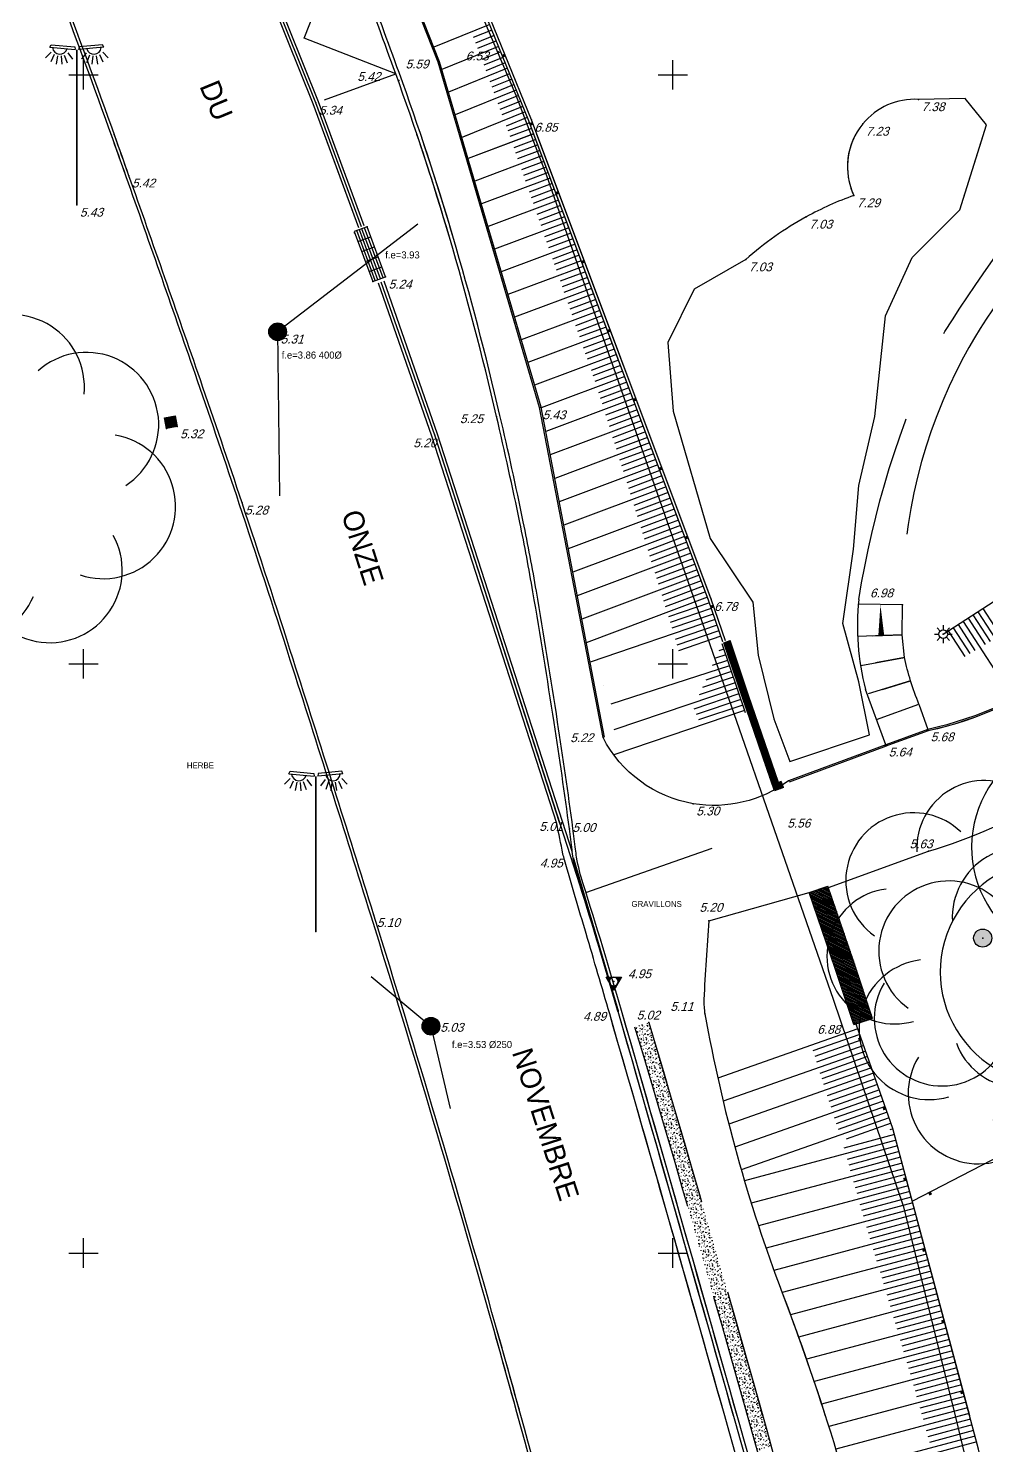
# Model space of a CAD drawing. Header units: metres. Extents: x 330671 to 330906, y 136216 to 136806.
# Drawn here: x 330798.13 to 330830.65, y 136653.46 to 136701.58 of the extents above; entities that cross this region are included whole.
import ezdxf
from ezdxf.enums import TextEntityAlignment as Align

# ---------------------------------------------------------------- set-up
doc = ezdxf.new("R2010")
doc.units = ezdxf.units.M
doc.header["$LTSCALE"] = 2
doc.header["$PDSIZE"] = 5
doc.linetypes.add('CACHE2', pattern=[4.7625, 3.175, -1.5875])
doc.linetypes.add('L211', pattern=[0])
for name, color, linetype in [('C_APP_CADA', 7, 'Continuous'), ('C_ARRET_BU', 253, 'Continuous'), ('C_BATEAU', 7, 'Continuous'), ('C_BOIT1_EU', 3, 'Continuous'), ('C_BORDURE', 7, 'Continuous'), ('C_BORNELUM', 6, 'Continuous'), ('C_CAND_2', 6, 'Continuous'), ('C_CANIVEAU', 7, 'Continuous'), ('C_CLOTURE', 7, 'Continuous'), ('C_CONT_OUV', 7, 'CACHE2'), ('C_COTEZ_EP', 5, 'Continuous'), ('C_COTEZ_EU', 3, 'Continuous'), ('C_DESCENTE', 5, 'CACHE2'), ('C_DIVERS', 7, 'Continuous'), ('C_EG_EU_NV', 3, 'Continuous'), ('C_EP-610', 5, 'Continuous'), ('C_ESCALIER', 7, 'Continuous'), ('C_FEUIL', 3, 'Continuous'), ('C_FILD_EAU', 7, 'Continuous'), ('C_GRIL2_EP', 5, 'Continuous'), ('C_GRILLAGE', 7, 'Continuous'), ('C_HAIE', 3, 'CACHE2'), ('C_LIM_LAND', 3, 'Continuous'), ('C_LIMREVET', 7, 'Continuous'), ('C_MUR_PROP', 7, 'Continuous'), ('C_NOM_RUE', 7, 'Continuous'), ('C_PELOUSE', 3, 'CACHE2'), ('C_PT_ALTIM', 7, 'Continuous'), ('C_REG1_EP', 5, 'Continuous'), ('C_REG1_EU', 3, 'Continuous'), ('C_SEMI', 7, 'Continuous'), ('C_STATION', 7, 'Continuous'), ('C_TALUS', 7, 'Continuous'), ('C_TEXT_G', 7, 'Continuous'), ('C_Z_CHEVAU', 251, 'Continuous'), ('CARROYAGE', 253, 'Continuous')]:
    doc.layers.add(name, color=color, linetype=linetype)

# ---------------------------------------------------------------- blocks, each defined once
blk = doc.blocks.new('U014')
h = blk.add_hatch(color=256)
edge = h.paths.add_edge_path()
edge.add_arc((0, 0), 0.3, 0, 360)
at = {"color": 0}
blk.add_line((0, 0), (0, 0), dxfattribs=at)
blk.add_circle((0, 0), 0.3, dxfattribs=at)
blk = doc.blocks.new('L005ter')
for p, q in [((-0.918, 5.35), (-0.059, 5.275)), ((0.918, 5.35), (0.059, 5.275))]:
    blk.add_line(p, q)
at = {"flags": 128}
for points in [[(-0.918, 5.35), (-0.874, 5.437), (-0.075, 5.364), (-0.059, 5.275)], [(0.918, 5.35), (0.874, 5.437), (0.075, 5.364), (0.059, 5.275)]]:
    blk.add_lwpolyline(points, dxfattribs=at)
at = {"color": 0}
for points in [[(-0.878, 5.191), (-1.064, 4.997)], [(-0.77, 5.105), (-0.884, 4.854)], [(-0.654, 5.064), (-0.701, 4.782)], [(-0.536, 5.06), (-0.51, 4.773)], [(-0.43, 5.087), (-0.331, 4.821)], [(-0.312, 5.16), (-0.152, 4.945)], [(0, 0), (0, 5.266)], [(0.312, 5.16), (0.152, 4.945)], [(0.43, 5.087), (0.331, 4.821)], [(0.536, 5.06), (0.51, 4.773)], [(0.654, 5.064), (0.701, 4.782)], [(0.77, 5.105), (0.884, 4.854)], [(0.878, 5.191), (1.064, 4.997)]]:
    blk.add_lwpolyline(points, dxfattribs=at)
at = {"color": 0, "const_width": 0.05}
blk.add_lwpolyline([(0, 0), (0, 5.266)], dxfattribs=at)
at = {"color": 0}
for centre, start, end in [((-0.577, 5.37), 186.322, 344.8871), ((0.577, 5.37), 195.1129, 353.678)]:
    blk.add_arc(centre, 0.252, start, end, dxfattribs=at)
blk = doc.blocks.new('t004')
h = blk.add_hatch(color=256)
h.paths.add_polyline_path([(0, 0.3), (-0.13, 0.075, -0.576824), (0.13, 0.075)])
h.paths.add_polyline_path([(-0.15, 0, -0.131353), (-0.13, 0.075), (-0.26, -0.15), (0, -0.15, -0.414265)])
h.paths.add_polyline_path([(0.13, 0.075, -0.131551), (0.15, 0, -0.414162), (0, -0.15), (0.26, -0.15)])
at = {"color": 0}
blk.add_line((0, 0), (0, 0), dxfattribs=at)
blk.add_lwpolyline([(0.26, -0.15), (0, 0.3), (-0.26, -0.15)], close=True, dxfattribs=at)
blk.add_circle((0, 0), 0.15, dxfattribs=at)
blk = doc.blocks.new('v007')
h = blk.add_hatch(color=256)
edge = h.paths.add_edge_path()
edge.add_arc((0, 0), 0.0288, 0, 360)
at = {"color": 0}
blk.add_circle((0, 0), 0.0288, dxfattribs=at)
for centre, start, end in [((0.006, 0.2862), 354.4104, 183.203), ((-0.22, 0.1831), 45.8389, 234.6315), ((0.2275, 0.1738), 302.9818, 131.7744), ((-0.2803, -0.0579), 97.2675, 286.0601), ((0.2777, -0.0695), 251.5532, 80.3458), ((-0.1295, -0.2553), 148.6961, 337.4887), ((0.1188, -0.2604), 200.1246, 28.9173)]:
    blk.add_arc(centre, 0.2157, start, end, dxfattribs=at)
blk = doc.blocks.new('D005')
blk.add_hatch(color=256).paths.add_polyline_path([(0, 0), (0, 1), (1, 1), (1, 0)])
at = {"color": 0}
blk.add_lwpolyline([(0, 0), (0, 1), (1, 1), (1, 0)], close=True, dxfattribs=at)
blk = doc.blocks.new('GW01')
for p, q in [((1, 1), (0, 1)), ((0, 1), (0, 0)), ((0, 0.8), (1, 0.8)), ((0.4, 1), (0.4, 0)), ((0.6, 1), (0.6, 0)), ((1, 0), (1, 1)), ((0, 0.6), (1, 0.6)), ((0, 0.4), (1, 0.4)), ((0, 0.2), (1, 0.2)), ((0, 0), (1, 0)), ((0.6, 0), (0.6, 0))]:
    blk.add_line(p, q)
for points in [[(0.2, 1), (0.2, 0)], [(0.8, 1), (0.8, 0)]]:
    blk.add_lwpolyline(points)
blk = doc.blocks.new('GeoCarr1')
at = {"const_width": 1}
blk.add_lwpolyline([(0, 0), (0, 1)], dxfattribs=at)
blk = doc.blocks.new('L001')
at = {"color": 0}
for points in [[(-0.3, 0), (-0.15, 0)], [(-0.212132, 0.212132), (-0.106066, 0.106066)], [(0, 0.3), (0, 0.15)], [(0.106066, 0.106066), (0.212132, 0.212132)], [(0.15, 0), (0.3, 0)], [(-0.212132, -0.212132), (-0.106066, -0.106066)], [(0, -0.15), (0, -0.3)], [(0.106066, -0.106066), (0.212132, -0.212132)]]:
    blk.add_lwpolyline(points, dxfattribs=at)
blk.add_circle((0, 0), 0.15, dxfattribs=at)
blk = doc.blocks.new('GeoTraiV')
blk.add_line((0, -1), (0, 0))
blk = doc.blocks.new('point')
blk.add_point((0, 0))
blk = doc.blocks.new('GeoHaie1')
for p, q in [((-0.147, 0.998), (-0.127, 0.932)), ((0.021, 1.001), (0.05, 0.964)), ((0.335, 0.955), (0.378, 0.978)), ((-0.503, 0.46), (-0.446, 0.499)), ((-0.5, 0.14), (-0.449, 0.106)), ((-0.494, 0.713), (-0.446, 0.668)), ((-0.446, 0.499), (-0.389, 0.457)), ((-0.406, 0.898), (-0.323, 0.938)), ((-0.366, 0.206), (-0.329, 0.158)), ((-0.329, 0.158), (-0.252, 0.14)), ((-0.321, 0.009), (-0.301, 0.029)), ((-0.309, 0.403), (-0.286, 0.391)), ((-0.3, 0.65), (-0.25, 0.7)), ((-0.206, 0.505), (-0.198, 0.582)), ((-0.198, 0.582), (-0.13, 0.619)), ((-0.15, 0.75), (-0.1, 0.75)), ((-0.127, 0.932), (-0.067, 0.913)), ((-0.127, 0.383), (-0.095, 0.394)), ((-0.095, 0.081), (-0.064, -0.002)), ((-0.053, 0.223), (-0.013, 0.177)), ((-0.004, 0.591), (0.004, 0.574)), ((-0.001, 0.297), (0.044, 0.28)), ((0.138, 0.676), (0.121, 0.659)), ((0.124, 0.856), (0.144, 0.833)), ((0.15, 0.536), (0.175, 0.482)), ((0.175, 0.482), (0.153, 0.411)), ((0.201, 0.004), (0.181, 0.061)), ((0.252, 0.596), (0.241, 0.579)), ((0.244, 0.14), (0.252, 0.158)), ((0.304, 0.266), (0.267, 0.346)), ((0.281, 0.246), (0.304, 0.266)), ((0.361, 0.14), (0.392, 0.092)), ((0.395, 0.092), (0.378, 0.046)), ((0.383, 0.79), (0.423, 0.83)), ((0.392, 0.648), (0.415, 0.673)), ((0.398, 0.471), (0.435, 0.497)), ((0.415, 0.206), (0.44, 0.18)), ((0.423, 0.83), (0.495, 0.799))]:
    blk.add_line(p, q)

msp = doc.modelspace()

# ---------------------------------------------------------------- hatches: boundary and pattern name
at = {"layer": 'C_MUR_PROP'}
h = msp.add_hatch(dxfattribs=at)
h.set_pattern_fill('_U', color=256, scale=0.04, angle=-116.0564, style=0, pattern_type=0)
h.set_pattern_definition([(243.943637762, (0, 0), (0.035934495316, -0.017570203368), [])])
h.paths.add_polyline_path([(330823.755, 136675.798), (330823.452, 136675.694), (330822.366, 136678.857), (330821.738, 136680.72), (330821.946, 136680.79), (330822.575, 136678.928), (330823.589, 136675.974), (330823.683, 136676.006)])
h = msp.add_hatch(dxfattribs=at)
h.set_pattern_fill('_U', color=256, scale=0.04, angle=153.1724, style=0, pattern_type=0)
h.set_pattern_definition([(153.172446095, (0, 0), (-0.0180522695495, -0.0356947554147), [])])
h.paths.add_polyline_path([(330826.141, 136667.754), (330825.503, 136669.698), (330824.632, 136672.236), (330825.266, 136672.454), (330826.139, 136669.911), (330826.778, 136667.963)])

# ---------------------------------------------------------------- linework, layer by layer
at = {"layer": 'C_APP_CADA', "linetype": 'L211'}
msp.add_lwpolyline([(330840.366, 136805.248), (330827.61, 136799.312), (330812.061, 136791.982), (330795.847, 136784.49), (330793.83, 136783.608), (330789.401, 136781.489), (330787.107, 136779.257), (330784.71, 136776.29), (330782.728, 136772.401), (330782.144, 136769.112), (330782.428, 136766.677), (330787.975, 136755.739), (330802.569, 136727.389), (330803.885, 136724.693), (330814.677, 136699.307), (330815.72, 136696.581), (330820.073, 136684.078), (330825.446, 136668.617), (330827.835, 136661.57), (330829.596, 136654.423), (330833.497, 136638.239)], dxfattribs=at)
at = {"layer": 'C_ARRET_BU', "flags": 128}
msp.add_lwpolyline([(330808.179, 136699.151), (330810.598, 136700.033), (330807.488, 136701.239), (330808.87, 136704.755), (330805.783, 136705.889), (330807.149, 136709.379), (330803.955, 136710.464), (330805.239, 136714.026), (330802.082, 136715.159), (330803.321, 136718.633), (330800.081, 136719.819), (330801.302, 136723.214), (330798.113, 136724.358), (330799.307, 136727.806), (330796.083, 136728.931), (330797.338, 136732.403), (330793.955, 136733.389), (330795.382, 136736.99), (330795.333, 136736.95), (330791.797, 136737.979)], dxfattribs=at)
at = {"layer": 'C_BATEAU', "linetype": 'Continuous', "const_width": 0.07, "flags": 128}
msp.add_lwpolyline([(330818.147, 136668.199), (330816.62, 136673.409), (330816.62, 136673.409)], dxfattribs=at)
at = {"layer": 'C_BORDURE'}
msp.add_line((330825.283, 136672.404), (330828.68, 136673.639), dxfattribs=at)
at = {"layer": 'C_BORDURE', "flags": 128}
for points in [[(330817.634, 136677.499), (330815.48, 136688.704), (330812.042, 136700.422), (330802.981, 136723.379), (330797.427, 136736.056), (330800.177, 136737.254)], [(330817.634, 136677.499), (330815.48, 136688.704), (330812.761, 136697.973)]]:
    msp.add_lwpolyline(points, dxfattribs=at)
at = {"layer": 'C_BORDURE', "linetype": 'Continuous', "flags": 128}
for points in [[(330817.683, 136677.509), (330815.529, 136688.716), (330812.089, 136700.439), (330803.027, 136723.399), (330797.493, 136736.03), (330800.197, 136737.208)], [(330817.683, 136677.509), (330815.529, 136688.716), (330812.813, 136697.973)], [(330828.668, 136677.725), (330827.198, 136677.193), (330827.198, 136677.193)], [(330827.228, 136677.257), (330827.228, 136677.257), (330823.929, 136676.028)], [(330827.245, 136677.21), (330823.946, 136675.981)]]:
    msp.add_lwpolyline(points, dxfattribs=at)
for points in [[(330838.611, 136684.933), (330837.869, 136684.244), (330835.181, 136681.572, -0.047161), (330833.459, 136679.993, -0.107903), (330828.651, 136677.772), (330828.651, 136677.772)], [(330838.645, 136684.897), (330837.903, 136684.208), (330835.217, 136681.537, -0.047134), (330833.489, 136679.953, -0.108809), (330828.618, 136677.714), (330828.618, 136677.714)], [(330838.645, 136684.897), (330837.903, 136684.208), (330835.217, 136681.537, -0.047134), (330833.489, 136679.953, -0.107903), (330828.662, 136677.723, -0.107903)], [(330828.68, 136673.639, 0.059705), (330832.866, 136675.478, 0.080047), (330837.568, 136679.383), (330840.575, 136682.724)]]:
    msp.add_lwpolyline(points, format="xyb", dxfattribs=at)
at = {"layer": 'C_CANIVEAU'}
for points in [[(330848.533, 136378.835, 0), (330849.505, 136403.817, -0.000022)], [(330843.165, 136558.096, 0.002322), (330841.571, 136566.766, 0.003264), (330840.369, 136572.921, 0.001591), (330839.116, 136579.019, 0.001105), (330837.265, 136587.786, 0.001225), (330835.713, 136594.972, 0.00045), (330831.42, 136614.531, 0.002535), (330826.508, 136636.29, 0.00671), (330824.501, 136644.475, 0.004991), (330822.652, 136651.317, 0.002025), (330817.859, 136668.116, 0.001576), (330817.059, 136670.845, -0.001719), (330816.326, 136673.348, -0.018745), (330816.275, 136673.55, -0.003698), (330816.066, 136674.586), (330816.066, 136674.586)], [(330821.763, 136654.473, 0.001645), (330817.859, 136668.116, 0.001576), (330817.059, 136670.845, -0.001719), (330816.326, 136673.348, -0.018745), (330816.275, 136673.55, -0.003698), (330816.066, 136674.586), (330816.066, 136674.586)]]:
    msp.add_lwpolyline(points, format="xyb", dxfattribs=at)
at = {"layer": 'C_CANIVEAU', "flags": 128}
for points in [[(330809.342, 136694.804), (330807.796, 136699.008), (330798.835, 136721.319), (330789.147, 136742.102), (330784.1, 136752.325)], [(330809.436, 136694.839), (330807.889, 136699.044), (330798.927, 136721.359), (330789.237, 136742.145), (330784.19, 136752.37)], [(330809.436, 136694.839), (330807.889, 136699.044), (330798.927, 136721.359), (330789.237, 136742.145), (330784.19, 136752.37)], [(330809.529, 136694.873), (330807.982, 136699.08), (330799.019, 136721.399), (330789.327, 136742.188), (330784.418, 136752.133)], [(330809.342, 136694.804), (330808.176, 136697.973)], [(330809.436, 136694.839), (330808.283, 136697.973)], [(330809.436, 136694.839), (330808.283, 136697.973)], [(330809.529, 136694.873), (330808.389, 136697.973)], [(330816.066, 136674.586), (330811.827, 136687.73), (330810.014, 136692.922)], [(330816.162, 136674.617), (330811.922, 136687.762), (330810.108, 136692.955)], [(330817.307, 136671.066), (330811.922, 136687.762), (330810.108, 136692.955)], [(330816.597, 136673.593), (330812.016, 136687.794), (330810.202, 136692.988)]]:
    msp.add_lwpolyline(points, dxfattribs=at)
at = {"layer": 'C_CLOTURE', "linetype": 'Continuous', "flags": 128}
for points in [[(330852.007, 136674.16), (330844.49, 136670.203), (330832.137, 136663.827), (330828.131, 136661.76)], [(330846.849, 136671.444), (330844.49, 136670.203), (330832.137, 136663.827), (330828.131, 136661.76)], [(330855.569, 136529.204), (330851.071, 136560.894), (330848.136, 136574.673), (330834.978, 136633.958), (330834.421, 136636.403), (330833.345, 136641.162), (330831.56, 136648.477), (330830.378, 136653.345), (330827.472, 136664.227), (330826.238, 136667.737)], [(330830.077, 136654.473), (330827.472, 136664.227), (330826.238, 136667.737)]]:
    msp.add_lwpolyline(points, dxfattribs=at)
at = {"layer": 'C_CONT_OUV', "linetype": 'Continuous', "flags": 128}
for points in [[(330821.696, 136680.747), (330821.213, 136682.163), (330815.113, 136698.431), (330813.33, 136702.839), (330811.38, 136707.578), (330809.576, 136712.025), (330807.602, 136716.743), (330805.723, 136721.389), (330803.735, 136726.007), (330801.624, 136730.22), (330799.349, 136734.651), (330799.394, 136734.802), (330802.101, 136736.192)], [(330821.696, 136680.747), (330821.213, 136682.163), (330815.285, 136697.973)]]:
    msp.add_lwpolyline(points, dxfattribs=at)
at = {"layer": 'C_DESCENTE'}
msp.add_polyline3d([(330817.054, 136672.236, 4.999), (330821.334, 136673.746, 5.244)], dxfattribs=at)
at = {"layer": 'C_EG_EU_NV', "flags": 128}
msp.add_lwpolyline([(330809.761, 136669.388), (330811.793, 136667.699), (330812.441, 136664.903)], dxfattribs=at)
at = {"layer": 'C_EP-610', "flags": 128}
msp.add_lwpolyline([(330811.348, 136694.932), (330806.591, 136691.276), (330806.652, 136685.704)], dxfattribs=at)
at = {"layer": 'C_ESCALIER'}
msp.add_line((330828.356, 136678.631), (330828.651, 136677.772), dxfattribs=at)
at = {"layer": 'C_ESCALIER', "flags": 128}
msp.add_lwpolyline([(330827.939, 136677.514, 0, 0, -0.128749), (330827.076, 136680.962, 0.2, 0, 0), (330827.048, 136682.012, 0, 0, 0)], format="xyseb", dxfattribs=at)
at = {"layer": 'C_ESCALIER', "linetype": 'Continuous', "flags": 128}
for points in [[(330826.787, 136680.95), (330827.786, 136680.99), (330827.801, 136682.001), (330826.295, 136682.023)], [(330826.384, 136679.949), (330827.861, 136680.214), (330827.786, 136680.99), (330826.267, 136680.929)], [(330828.651, 136677.772), (330828.651, 136677.772), (330827.228, 136677.257), (330826.538, 136679.134)]]:
    msp.add_lwpolyline(points, dxfattribs=at)
for points in [[(330827.115, 136679.127), (330828.07, 136679.425, -0.021208), (330827.861, 136680.214), (330826.876, 136680.038)], [(330826.914, 136678.112), (330828.356, 136678.631, -0.021933), (330828.07, 136679.425), (330826.637, 136678.978)]]:
    msp.add_lwpolyline(points, format="xyb", dxfattribs=at)
at = {"layer": 'C_ESCALIER', "linetype": 'Continuous'}
msp.add_arc((330834.864, 136681.284), 8.599, 173.9932, 194.4777, dxfattribs=at)
at = {"layer": 'C_FILD_EAU', "linetype": 'Continuous', "flags": 128}
for points in [[(330848.833, 136378.823, 0), (330849.805, 136403.801, -0.000022)], [(330817.752, 136643.504, 0.006675), (330813.989, 136657.549, 0.006685), (330809.858, 136671.468, 0.001849), (330807.116, 136680.161, 0.003018), (330805.384, 136685.471, 0.002887), (330803.968, 136689.644, 0.001733), (330801.545, 136696.573, 0.008483), (330797.644, 136707.041, 0.007624), (330792.93, 136718.542, 0.006766), (330790.4, 136724.242, 0.002525), (330783.337, 136739.386, 0.006798), (330776.175, 136754.026, 0.017833), (330773.172, 136759.468, 0.021812), (330772.35, 136760.713, 0.01467), (330770.995, 136762.471, 0.055459), (330770.492, 136762.963, 0.026002), (330769.266, 136763.823)], [(330823.242, 136650.286, 0.001592), (330818.147, 136668.199, 0.006916), (330816.843, 136672.504, -0.033398), (330816.62, 136673.409, -0.016542), (330816.581, 136673.684, 0.006393), (330816.495, 136674.396, 0.004773), (330815.973, 136678.013, 0.00388), (330815.254, 136682.45, 0.009009), (330814.811, 136684.799, 0.005834), (330814.019, 136688.403, 0.014587), (330812.421, 136694.484, 0.015703), (330810.598, 136700.033, 0.000452), (330809.44, 136703.206, 0.000925), (330808.87, 136704.755, 0.000492), (330807.835, 136707.544, 0.000748), (330807.149, 136709.379, 0.008016), (330805.533, 136713.478, 0.00335), (330801.446, 136723.195, 0.001664), (330796.496, 136734.641, 0.002325), (330792.888, 136742.804, 0.000715), (330792.719, 136743.179, 0.000064), (330790.841, 136747.344, 0.006421), (330789.905, 136749.347, 0.003666), (330788.157, 136752.897)], [(330814.848, 136654.473, 0.001466), (330813.989, 136657.549, 0.006685), (330809.858, 136671.468, 0.001849), (330807.116, 136680.161, 0.003018), (330805.384, 136685.471, 0.002887), (330803.968, 136689.644, 0.001733), (330801.545, 136696.573, 0.001128), (330801.047, 136697.973, 0.001128)], [(330822.062, 136654.473, 0.001221), (330818.147, 136668.199, 0.006916), (330816.843, 136672.504, -0.033398), (330816.62, 136673.409, -0.016542), (330816.581, 136673.684, 0.006393), (330816.495, 136674.396, 0.004773), (330815.973, 136678.013, 0.00388), (330815.254, 136682.45, 0.009009), (330814.811, 136684.799, 0.005834), (330814.019, 136688.403, 0.014587), (330812.421, 136694.484, 0.009835), (330811.32, 136697.973, 0.009835)]]:
    msp.add_lwpolyline(points, format="xyb", dxfattribs=at)
at = {"layer": 'C_GRILLAGE', "linetype": 'Continuous', "flags": 128}
for points in [[(330821.79, 136680.779), (330821.307, 136682.197), (330815.206, 136698.467), (330813.422, 136702.876), (330811.473, 136707.616), (330809.668, 136712.063), (330807.694, 136716.781), (330805.815, 136721.428), (330803.825, 136726.049), (330801.713, 136730.265), (330799.457, 136734.661), (330799.478, 136734.733), (330802.147, 136736.103)], [(330821.79, 136680.779), (330821.307, 136682.197), (330815.392, 136697.973)]]:
    msp.add_lwpolyline(points, dxfattribs=at)
at = {"layer": 'C_HAIE', "flags": 128}
for points in [[(330818.707, 136667.683, -0.004305), (330822.965, 136652.926, -0.010194), (330824.578, 136646.659, -0.000239), (330831.185, 136618.579, -0.00305), (330831.687, 136616.379, -0.001074), (330835.227, 136600.266, -0.001324), (330838.035, 136587.182, -0.0025), (330840.837, 136573.625, -0.002597), (330843.401, 136560.547, -0.005966), (330845.498, 136548.789, -0.005701), (330847.404, 136536.435, -0.004063), (330848.202, 136530.504, -0.004021), (330848.91, 136524.498, -0.008373), (330849.728, 136515.703, -0.00423), (330850.908, 136498.232, -0.00506), (330851.74, 136481.225, -0.00697), (330852.046, 136468.875, -0.006325), (330852.039, 136465.054, -0.000914), (330851.608, 136438.519, -0.007247), (330851.504, 136435.33, -0.00242), (330851.006, 136425.75, -0.00242)], [(330819.186, 136667.826, -0.004305), (330823.447, 136653.06, -0.010194), (330825.065, 136646.774, -0.000239), (330831.671, 136618.694, -0.00305), (330832.175, 136616.488, -0.001074), (330835.715, 136600.372, -0.001324), (330838.524, 136587.285, -0.0025), (330841.327, 136573.724, -0.002597), (330843.892, 136560.64, -0.005966), (330845.991, 136548.871, -0.005701), (330847.899, 136536.506, -0.004063), (330848.698, 136530.566, -0.004021), (330849.407, 136524.552, -0.008373), (330850.226, 136515.741, -0.00423), (330851.407, 136498.261, -0.00506), (330852.239, 136481.244, -0.00697), (330852.546, 136468.88, -0.006325), (330852.539, 136465.046, -0.000914), (330852.108, 136438.51, -0.007247), (330852.004, 136435.307, -0.00242), (330851.506, 136425.721)], [(330819.186, 136667.826, -0.003894), (330823.051, 136654.473, -0.003894)]]:
    msp.add_lwpolyline(points, format="xyb", dxfattribs=at)
at = {"layer": 'C_LIM_LAND'}
msp.add_line((330821.227, 136671.278), (330824.632, 136672.236), dxfattribs=at)
at = {"layer": 'C_LIM_LAND', "flags": 128}
msp.add_lwpolyline([(330822.48, 136693.727), (330820.731, 136692.716), (330819.83, 136690.916), (330820.01, 136688.575), (330821.272, 136684.253), (330822.713, 136682.092), (330822.894, 136680.291), (330823.434, 136678.13), (330823.975, 136676.69), (330826.678, 136677.59), (330826.318, 136679.391), (330825.777, 136681.372), (330826.137, 136683.893), (330826.318, 136686.054), (330826.858, 136688.394), (330827.219, 136691.816), (330828.12, 136693.797), (330829.742, 136695.417), (330830.643, 136698.299), (330829.922, 136699.199), (330828.34, 136699.164, 0.239227), (330826.446, 136698.331, 0.290113), (330826.148, 136695.903, 0.040018), (330824.53, 136695.176, 0.056774)], format="xyb", close=True, dxfattribs=at)
for points in [[(330826.205, 136697.973, 0.23955), (330826.148, 136695.903, 0.040018), (330824.53, 136695.176, 0.056774), (330822.48, 136693.727), (330820.731, 136692.716), (330819.83, 136690.916), (330820.01, 136688.575), (330821.272, 136684.253), (330822.713, 136682.092), (330822.894, 136680.291), (330823.434, 136678.13), (330823.975, 136676.69), (330826.678, 136677.59), (330826.318, 136679.391), (330825.777, 136681.372), (330826.137, 136683.893), (330826.318, 136686.054), (330826.858, 136688.394), (330827.219, 136691.816), (330828.12, 136693.797), (330829.742, 136695.417), (330830.541, 136697.973)], [(330823.929, 136676.028, -0.204117), (330820.698, 136675.254, -0.236661), (330817.634, 136677.499)], [(330821.227, 136671.278, 0.010012), (330821.059, 136668.606, 0.055119), (330821.091, 136668.119, 0.046558), (330823.717, 136658.645, -0.037286), (330827.212, 136646.887, -0.000878), (330831.258, 136628.141, 0.001473), (330833.683, 136616.969, 0.000513), (330837.473, 136599.841, -0.000722), (330840.163, 136587.655, -0.003562), (330843.196, 136573.339, -0.003988), (330845.712, 136560.511, -0.006415), (330847.379, 136550.966, -0.004346)], [(330821.227, 136671.278, 0.010012), (330821.059, 136668.606, 0.055119), (330821.091, 136668.119, 0.046558), (330823.717, 136658.645, -0.013419), (330825.177, 136654.473, -0.013419)]]:
    msp.add_lwpolyline(points, format="xyb", dxfattribs=at)
at = {"layer": 'C_LIMREVET', "linetype": 'Continuous', "flags": 128}
for points in [[(330848.953, 136378.818, 0), (330849.925, 136403.795, -0.000022)], [(330817.655, 136643.479, 0.006675), (330813.893, 136657.523, 0.006685), (330809.762, 136671.439, 0.001849), (330807.021, 136680.131, 0.003018), (330805.289, 136685.439, 0.002887), (330803.874, 136689.612, 0.001733), (330801.452, 136696.539, 0.008483), (330797.551, 136707.004, 0.007624), (330792.838, 136718.502, 0.006766), (330790.308, 136724.202, 0.002525), (330783.247, 136739.343, 0.006798), (330776.076, 136754.001, 0.017917), (330773.082, 136759.424, 0.021717), (330772.265, 136760.661, 0.014672), (330770.926, 136762.399, 0.055468), (330770.428, 136762.886, 0.026002), (330769.213, 136763.738)], [(330823.357, 136650.32, 0.001594), (330818.262, 136668.232, 0.006918), (330816.96, 136672.531, -0.033454), (330816.738, 136673.434, -0.016464), (330816.7, 136673.706, 0.006358), (330816.614, 136674.413, 0.004784), (330816.092, 136678.026, 0.003878), (330815.372, 136682.471, 0.009011), (330814.928, 136684.823, 0.005837), (330814.136, 136688.432, 0.014584), (330812.537, 136694.518, 0.015703), (330810.712, 136700.071, 0.000452), (330809.553, 136703.246, 0.000925), (330808.983, 136704.797, 0.000492), (330807.947, 136707.587, 0.000748), (330807.261, 136709.422, 0.008015), (330805.644, 136713.523, 0.00335), (330801.556, 136723.242, 0.001663), (330796.606, 136734.689, 0.002324), (330792.997, 136742.853, 0.000715), (330792.829, 136743.228, 0.000064), (330790.949, 136747.394, 0.006561), (330790.013, 136749.398, 0.003665), (330788.265, 136752.949)], [(330814.744, 136654.473, 0.001454), (330813.893, 136657.523, 0.006685), (330809.762, 136671.439, 0.001849), (330807.021, 136680.131, 0.003018), (330805.289, 136685.439, 0.002887), (330803.874, 136689.612, 0.001733), (330801.452, 136696.539, 0.001157), (330800.941, 136697.973, 0.001157)], [(330822.187, 136654.473, 0.001224), (330818.262, 136668.232, 0.006918), (330816.96, 136672.531, -0.033454), (330816.738, 136673.434, -0.016464), (330816.7, 136673.706, 0.006358), (330816.614, 136674.413, 0.004784), (330816.092, 136678.026, 0.003878), (330815.372, 136682.471, 0.009011), (330814.928, 136684.823, 0.005837), (330814.136, 136688.432, 0.014584), (330812.537, 136694.518, 0.009732), (330811.447, 136697.973, 0.009732)]]:
    msp.add_lwpolyline(points, format="xyb", dxfattribs=at)
at = {"layer": 'C_MUR_PROP'}
for p, q in [((330821.738, 136680.72), (330821.946, 136680.79)), ((330823.755, 136675.798), (330823.683, 136676.006)), ((330824.632, 136672.236), (330825.266, 136672.454)), ((330826.141, 136667.754), (330826.778, 136667.963))]:
    msp.add_line(p, q, dxfattribs=at)
at = {"layer": 'C_MUR_PROP', "flags": 128}
for points in [[(330823.755, 136675.798), (330823.452, 136675.694), (330822.366, 136678.857), (330821.738, 136680.72)], [(330823.683, 136676.006), (330823.589, 136675.974), (330822.575, 136678.928), (330821.946, 136680.79)], [(330826.778, 136667.963), (330826.139, 136669.911), (330825.266, 136672.454)], [(330826.141, 136667.754), (330825.503, 136669.698), (330824.632, 136672.236)]]:
    msp.add_lwpolyline(points, dxfattribs=at)
at = {"layer": 'C_PELOUSE', "flags": 128}
msp.add_lwpolyline([(330826.313, 136682.184, -0.069703), (330828.99, 136690.887, -0.034338), (330833.355, 136696.967), (330833.355, 136696.967)], format="xyb", dxfattribs=at)
at = {"layer": 'C_PELOUSE'}
msp.add_lwpolyline([(330827.801, 136682.001, -0.126688), (330829.871, 136690.414, -0.086568), (330833.559, 136695.108)], format="xyb", dxfattribs=at)
at = {"layer": 'C_SEMI', "color": 0}
for p in [(330812.042, 136700.422, 5.59), (330814.077, 136700.777, 6.53), (330810.704, 136699.802, 5.42), (330807.889, 136699.044, 5.34), (330828.34, 136699.164, 7.38), (330815.206, 136698.467, 6.85), (330826.446, 136698.331, 7.23), (330801.545, 136696.573, 5.42), (330799.778, 136695.581, 5.43), (330826.148, 136695.903, 7.29), (330824.53, 136695.176, 7.03), (330809.204, 136694.633), (330809.627, 136694.839), (330822.48, 136693.727, 7.03), (330810.256, 136693.14, 5.24), (330806.591, 136691.276, 5.31), (330814.019, 136688.403, 5.25), (330815.48, 136688.704, 5.43), (330803.181, 136688.059, 5.32), (330811.922, 136687.762, 5.2), (330805.384, 136685.471, 5.28), (330821.307, 136682.197, 6.78), (330827.801, 136682.001, 6.98), (330828.651, 136677.772, 5.68), (330817.634, 136677.499, 5.22), (330827.228, 136677.257, 5.64), (330823.929, 136676.028, 5.56), (330820.698, 136675.254, 5.3), (330816.162, 136674.617, 5.01), (330816.495, 136674.396, 5), (330816.62, 136673.409, 4.95), (330828.68, 136673.639, 5.63), (330809.858, 136671.468, 5.1), (330821.227, 136671.278, 5.2), (330830.518, 136670.692, 6.32), (330817.997, 136669.216, 4.947), (330818.147, 136668.199, 4.89), (330821.091, 136668.119, 5.11), (330811.793, 136667.699, 5.03), (330819.186, 136667.826, 5.02), (330826.238, 136667.737, 6.88)]:
    msp.add_point(p, dxfattribs=at)
at = {"layer": 'C_TALUS'}
for p, q in [((330813.789, 136701.703), (330811.893, 136700.936)), ((330813.864, 136701.518), (330813.232, 136701.262)), ((330813.939, 136701.332), (330813.306, 136701.076)), ((330814.089, 136700.962), (330812.164, 136700.183)), ((330814.014, 136701.147), (330813.379, 136700.89)), ((330814.164, 136700.776), (330813.516, 136700.514)), ((330814.239, 136700.591), (330813.585, 136700.326)), ((330814.314, 136700.405), (330813.654, 136700.138)), ((330814.389, 136700.22), (330812.391, 136699.411)), ((330814.464, 136700.035), (330813.792, 136699.763)), ((330814.539, 136699.849), (330813.861, 136699.575)), ((330814.689, 136699.478), (330812.617, 136698.64)), ((330814.614, 136699.664), (330813.93, 136699.387)), ((330814.764, 136699.293), (330814.067, 136699.011)), ((330814.839, 136699.108), (330814.136, 136698.823)), ((330814.914, 136698.922), (330814.205, 136698.635)), ((330814.989, 136698.737), (330812.843, 136697.869)), ((330815.064, 136698.551), (330814.343, 136698.259)), ((330813.102, 136697.973), (330812.843, 136697.869)), ((330815.278, 136697.991), (330813.052, 136697.156)), ((330815.231, 136697.973), (330813.052, 136697.156)), ((330815.138, 136698.365), (330814.405, 136698.091)), ((330815.208, 136698.178), (330814.471, 136697.902)), ((330814.662, 136697.973), (330814.471, 136697.902)), ((330815.348, 136697.804), (330814.602, 136697.524)), ((330815.419, 136697.616), (330814.668, 136697.335)), ((330815.489, 136697.429), (330814.733, 136697.146)), ((330815.559, 136697.242), (330813.278, 136696.387)), ((330815.629, 136697.054), (330814.864, 136696.768)), ((330815.84, 136696.493), (330813.504, 136695.617)), ((330815.699, 136696.867), (330814.93, 136696.579)), ((330815.77, 136696.68), (330814.996, 136696.39)), ((330815.91, 136696.305), (330815.127, 136696.012)), ((330815.98, 136696.118), (330815.193, 136695.823)), ((330816.121, 136695.744), (330813.73, 136694.847)), ((330816.051, 136695.931), (330815.258, 136695.634)), ((330816.191, 136695.556), (330815.389, 136695.256)), ((330816.261, 136695.369), (330815.455, 136695.067)), ((330816.331, 136695.182), (330815.521, 136694.878)), ((330816.402, 136694.995), (330813.956, 136694.077)), ((330816.472, 136694.807), (330815.652, 136694.5)), ((330816.542, 136694.62), (330815.718, 136694.311)), ((330816.683, 136694.245), (330814.182, 136693.308)), ((330816.612, 136694.433), (330815.783, 136694.122)), ((330816.753, 136694.058), (330815.915, 136693.744)), ((330816.823, 136693.871), (330815.98, 136693.555)), ((330816.893, 136693.684), (330816.046, 136693.366)), ((330816.963, 136693.496), (330814.407, 136692.538)), ((330817.034, 136693.309), (330816.177, 136692.988)), ((330817.104, 136693.122), (330816.243, 136692.799)), ((330817.244, 136692.747), (330814.633, 136691.768)), ((330817.174, 136692.935), (330816.308, 136692.61)), ((330817.315, 136692.56), (330816.44, 136692.232)), ((330817.385, 136692.373), (330816.505, 136692.043)), ((330817.455, 136692.186), (330816.571, 136691.854)), ((330817.525, 136691.998), (330814.859, 136690.999)), ((330817.595, 136691.811), (330816.702, 136691.476)), ((330817.806, 136691.249), (330815.085, 136690.229)), ((330817.666, 136691.624), (330816.768, 136691.287)), ((330817.736, 136691.436), (330816.833, 136691.098)), ((330817.876, 136691.062), (330816.965, 136690.72)), ((330817.947, 136690.875), (330817.03, 136690.531)), ((330818.087, 136690.5), (330815.311, 136689.459)), ((330818.017, 136690.687), (330817.096, 136690.342)), ((330818.157, 136690.313), (330817.227, 136689.964)), ((330818.368, 136689.751), (330815.534, 136688.688)), ((330818.227, 136690.126), (330817.293, 136689.775)), ((330818.298, 136689.938), (330817.358, 136689.586)), ((330818.438, 136689.564), (330817.483, 136689.206)), ((330818.508, 136689.376), (330817.542, 136689.014)), ((330818.649, 136689.002), (330815.687, 136687.892)), ((330818.579, 136689.189), (330817.602, 136688.823)), ((330818.719, 136688.815), (330817.721, 136688.441)), ((330818.789, 136688.627), (330817.781, 136688.249)), ((330818.859, 136688.44), (330817.84, 136688.058)), ((330818.93, 136688.253), (330815.841, 136687.095)), ((330819, 136688.066), (330817.96, 136687.676)), ((330819.07, 136687.878), (330818.019, 136687.484)), ((330819.21, 136687.504), (330815.994, 136686.298)), ((330819.14, 136687.691), (330818.079, 136687.293)), ((330819.281, 136687.317), (330818.198, 136686.911)), ((330819.351, 136687.129), (330818.257, 136686.719)), ((330819.421, 136686.942), (330818.317, 136686.528)), ((330819.491, 136686.755), (330816.147, 136685.501)), ((330819.562, 136686.567), (330818.436, 136686.145)), ((330819.632, 136686.38), (330818.496, 136685.954)), ((330819.772, 136686.006), (330816.3, 136684.704)), ((330819.702, 136686.193), (330818.555, 136685.763)), ((330819.842, 136685.818), (330818.674, 136685.38)), ((330819.913, 136685.631), (330818.734, 136685.189)), ((330819.983, 136685.444), (330818.794, 136684.998)), ((330820.053, 136685.257), (330816.453, 136683.907)), ((330820.123, 136685.069), (330818.913, 136684.615)), ((330820.334, 136684.508), (330816.607, 136683.11)), ((330820.194, 136684.882), (330818.972, 136684.424)), ((330820.264, 136684.695), (330819.032, 136684.233)), ((330820.404, 136684.32), (330819.151, 136683.85)), ((330820.474, 136684.133), (330819.211, 136683.659)), ((330820.615, 136683.758), (330816.76, 136682.313)), ((330820.545, 136683.946), (330819.27, 136683.468)), ((330820.685, 136683.571), (330819.389, 136683.085)), ((330820.896, 136683.009), (330816.913, 136681.516)), ((330820.755, 136683.384), (330819.449, 136682.894)), ((330820.826, 136683.197), (330819.509, 136682.703)), ((330820.966, 136682.822), (330819.628, 136682.32)), ((330821.036, 136682.635), (330819.687, 136682.129)), ((330821.177, 136682.26), (330817.066, 136680.719)), ((330821.106, 136682.448), (330819.747, 136681.938)), ((330821.244, 136682.072), (330819.856, 136681.599)), ((330821.309, 136681.883), (330819.911, 136681.407)), ((330821.373, 136681.693), (330819.967, 136681.214)), ((330830.02, 136681.552), (330830.601, 136680.654)), ((330830.188, 136681.661), (330830.772, 136680.758)), ((330830.356, 136681.769), (330830.942, 136680.863)), ((330830.524, 136681.878), (330832.288, 136679.149)), ((330821.438, 136681.504), (330817.193, 136680.058)), ((330821.502, 136681.315), (330820.078, 136680.83)), ((330821.567, 136681.125), (330820.134, 136680.637)), ((330829.348, 136681.118), (330829.911, 136680.247)), ((330829.516, 136681.226), (330830.084, 136680.347)), ((330829.684, 136681.335), (330830.257, 136680.449)), ((330829.852, 136681.443), (330831.584, 136678.765)), ((330821.631, 136680.936), (330820.19, 136680.445)), ((330821.696, 136680.747), (330821.696, 136680.747)), ((330829.18, 136681.009), (330829.18, 136681.009)), ((330821.862, 136680.119), (330821.34, 136679.943)), ((330821.798, 136680.308), (330821.45, 136680.191)), ((330821.734, 136680.498), (330821.56, 136680.439)), ((330821.926, 136679.929), (330817.899, 136678.638)), ((330821.99, 136679.74), (330821.119, 136679.447)), ((330817.641, 136679.266), (330817.641, 136679.266)), ((330822.181, 136679.171), (330818.004, 136677.765)), ((330822.117, 136679.361), (330820.899, 136678.951)), ((330822.053, 136679.55), (330821.009, 136679.199)), ((330822.245, 136678.982), (330820.718, 136678.468)), ((330822.309, 136678.792), (330820.794, 136678.282)), ((330822.436, 136678.413), (330817.995, 136676.917)), ((330822.373, 136678.603), (330820.873, 136678.098)), ((330826.282, 136667.611), (330821.529, 136665.94)), ((330826.348, 136667.423), (330824.757, 136666.863)), ((330826.415, 136667.234), (330824.816, 136666.672)), ((330826.548, 136666.857), (330821.71, 136665.156)), ((330826.481, 136667.045), (330824.875, 136666.481)), ((330826.614, 136666.668), (330824.995, 136666.099)), ((330826.68, 136666.479), (330825.055, 136665.908)), ((330826.747, 136666.291), (330825.116, 136665.717)), ((330826.813, 136666.102), (330821.903, 136664.375)), ((330826.879, 136665.913), (330825.237, 136665.336)), ((330826.946, 136665.725), (330825.298, 136665.145)), ((330827.078, 136665.347), (330822.107, 136663.599)), ((330827.012, 136665.536), (330825.36, 136664.955)), ((330827.145, 136665.159), (330825.483, 136664.574)), ((330827.211, 136664.97), (330825.545, 136664.384)), ((330827.277, 136664.781), (330825.608, 136664.194)), ((330827.344, 136664.593), (330822.323, 136662.827)), ((330827.41, 136664.404), (330825.887, 136663.868)), ((330827.579, 136663.828), (330822.432, 136662.454)), ((330827.527, 136664.022), (330825.81, 136663.563)), ((330827.475, 136664.215), (330827.367, 136664.186)), ((330827.63, 136663.635), (330825.917, 136663.177)), ((330827.682, 136663.442), (330825.97, 136662.985)), ((330827.785, 136663.055), (330822.665, 136661.688)), ((330827.733, 136663.249), (330826.024, 136662.792)), ((330827.837, 136662.862), (330826.133, 136662.407)), ((330827.888, 136662.669), (330826.187, 136662.215)), ((330827.94, 136662.476), (330826.242, 136662.022)), ((330827.991, 136662.283), (330822.909, 136660.925)), ((330828.043, 136662.089), (330826.353, 136661.638)), ((330828.095, 136661.896), (330826.408, 136661.446)), ((330828.198, 136661.51), (330823.165, 136660.166)), ((330828.146, 136661.703), (330826.464, 136661.254)), ((330828.249, 136661.316), (330826.577, 136660.87)), ((330828.301, 136661.123), (330826.633, 136660.678)), ((330828.353, 136660.93), (330826.69, 136660.486)), ((330828.404, 136660.737), (330823.433, 136659.409)), ((330828.456, 136660.544), (330826.805, 136660.103)), ((330828.611, 136659.964), (330823.713, 136658.656)), ((330828.508, 136660.35), (330826.862, 136659.911)), ((330828.559, 136660.157), (330826.92, 136659.719)), ((330828.662, 136659.771), (330827.036, 136659.336)), ((330828.714, 136659.577), (330827.094, 136659.145)), ((330828.817, 136659.191), (330823.995, 136657.903)), ((330828.766, 136659.384), (330827.152, 136658.953)), ((330828.869, 136658.998), (330827.267, 136658.57)), ((330828.92, 136658.804), (330827.325, 136658.378)), ((330828.972, 136658.611), (330827.382, 136658.187)), ((330829.024, 136658.418), (330824.27, 136657.148)), ((330829.075, 136658.225), (330827.496, 136657.803)), ((330829.127, 136658.032), (330827.553, 136657.611)), ((330829.23, 136657.645), (330824.537, 136656.392)), ((330829.178, 136657.838), (330827.609, 136657.419)), ((330829.282, 136657.452), (330827.722, 136657.035)), ((330829.333, 136657.259), (330827.778, 136656.843)), ((330829.385, 136657.065), (330827.834, 136656.651)), ((330829.436, 136656.872), (330824.796, 136655.633)), ((330829.488, 136656.679), (330827.945, 136656.267)), ((330829.643, 136656.099), (330825.048, 136654.872)), ((330829.54, 136656.486), (330828.001, 136656.075)), ((330829.591, 136656.293), (330828.056, 136655.883)), ((330829.694, 136655.906), (330828.166, 136655.498)), ((330829.746, 136655.713), (330828.221, 136655.306)), ((330829.849, 136655.326), (330825.292, 136654.109)), ((330829.849, 136655.326), (330826.653, 136654.473)), ((330829.798, 136655.52), (330828.276, 136655.113)), ((330829.901, 136655.133), (330828.385, 136654.728)), ((330829.952, 136654.94), (330828.439, 136654.536)), ((330830.004, 136654.747), (330828.493, 136654.343)), ((330830.004, 136654.747), (330828.978, 136654.473)), ((330830.056, 136654.553), (330825.529, 136653.345)), ((330830.107, 136654.36), (330828.601, 136653.958)), ((330830.159, 136654.167), (330828.654, 136653.765)), ((330830.056, 136654.553), (330829.753, 136654.473)), ((330830.262, 136653.781), (330825.758, 136652.578)), ((330830.21, 136653.974), (330828.708, 136653.572)), ((330830.314, 136653.587), (330828.814, 136653.187))]:
    msp.add_line(p, q, dxfattribs=at)
at = {"layer": 'C_TALUS', "linetype": 'Continuous', "flags": 128}
msp.add_lwpolyline([(330829.18, 136681.009), (330836.454, 136685.712)], dxfattribs=at)
at = {"layer": 'C_TALUS', "flags": 128}
msp.add_lwpolyline([(330821.67, 136680.688), (330822.459, 136678.346)], dxfattribs=at)
at = {"layer": 'CARROYAGE'}
for p, q in [((330800, 136699.5), (330800, 136700.5)), ((330820, 136699.5), (330820, 136700.5)), ((330799.5, 136700), (330800.5, 136700)), ((330819.5, 136700), (330820.5, 136700)), ((330800, 136679.5), (330800, 136680.5)), ((330820, 136679.5), (330820, 136680.5)), ((330799.5, 136680), (330800.5, 136680)), ((330800.005, 136680), (330800.5, 136680)), ((330819.5, 136680), (330820.5, 136680)), ((330800, 136659.5), (330800, 136660.5)), ((330820, 136659.5), (330820, 136660.5)), ((330799.5, 136660), (330800.5, 136660)), ((330800.005, 136660), (330800.5, 136660)), ((330819.5, 136660), (330820.5, 136660))]:
    msp.add_line(p, q, dxfattribs=at)

# ---------------------------------------------------------------- block references
at = {"layer": 'C_BOIT1_EU', "xscale": 0.3658588534677523, "yscale": 0.3658588534677523, "rotation": 100.5630067314808}
msp.add_blockref('D005', (330803.181, 136688.059), dxfattribs=at)
at = {"layer": 'C_BOIT1_EU', "rotation": 10.5630067314808}
msp.add_blockref('point', (330802.821, 136687.992), dxfattribs=at)
at = {"layer": 'C_BORDURE', "xscale": 0.05, "yscale": 0.05, "zscale": 0.05, "rotation": 200.4275583431284}
msp.add_blockref('GeoTraiV', (330826.308, 136676.861), dxfattribs=at)
at = {"layer": 'C_BORNELUM'}
for name in ['L001', 'point']:
    msp.add_blockref(name, (330829.18, 136681.009), dxfattribs=at)
at = {"layer": 'C_CAND_2'}
for name, p in [('L005ter', (330799.778, 136695.581)), ('point', (330799.778, 136695.581)), ('L005ter', (330807.891, 136670.916)), ('point', (330807.891, 136670.916))]:
    msp.add_blockref(name, p, dxfattribs=at)
at = {"layer": 'C_DIVERS', "xscale": 0.1, "yscale": 0.1, "zscale": 0.1}
for p, rotation in [((330814.315, 136700.669), 112.0283620979817), ((330815.25, 136698.351), 110.5545062607528), ((330816.128, 136696.01), 110.5545062607528), ((330817.005, 136693.669), 110.5545062607528), ((330817.883, 136691.328), 110.5545062607528), ((330818.761, 136688.987), 110.5545062607528), ((330819.639, 136686.647), 110.5545062607528), ((330820.516, 136684.306), 110.5545062607528), ((330821.387, 136681.962), 108.8139915994359), ((330826.398, 136667.281), 109.3743919738907), ((330827.228, 136664.923), 109.3743919738907), ((330827.927, 136662.524), 104.9527964849741), ((330828.712, 136662.059), 207.2988163790248), ((330828.572, 136660.109), 104.9527964849741), ((330829.217, 136657.693), 104.9527964849741), ((330829.862, 136655.278), 104.9527964849741)]:
    msp.add_blockref('GeoCarr1', p, dxfattribs=dict(at, rotation=rotation))
at = {"layer": 'C_FEUIL'}
for p, xscale, yscale in [((330797.509, 136686.139, 5.461), 11.3860254823716, 11.3860254823716), ((330837.811, 136670.557, 7.169), 17.60459144015329, 17.60459144015329), ((330830.518, 136670.692, 6.083), 10.66171292072392, 10.66171292072392), ((330831.801, 136668.228, 6.765), 11.04132344510882, 11.04132344510882)]:
    msp.add_blockref('v007', p, dxfattribs=dict(at, xscale=xscale, yscale=yscale))
msp.add_blockref('point', (330830.518, 136670.692, 6.083), dxfattribs=at)
at = {"layer": 'C_GRIL2_EP', "xscale": 1.811258866779991, "yscale": 0.4676846336642519, "rotation": 110.3335266655744}
msp.add_blockref('GW01', (330810.256, 136693.14), dxfattribs=at)
at = {"layer": 'C_GRIL2_EP', "rotation": 20.33352666557437}
msp.add_blockref('point', (330809.818, 136692.978), dxfattribs=at)
at = {"layer": 'C_HAIE', "xscale": 0.5, "yscale": -0.5, "zscale": 0.5}
for p, rotation in [((330819.257, 136667.587), 286.5732572469388), ((330819.4, 136667.107), 286.5411574346317), ((330819.542, 136666.628), 286.5090576223245), ((330819.684, 136666.149), 286.4769578100174), ((330819.826, 136665.669), 286.4448579977102), ((330819.967, 136665.189), 286.4127581854032), ((330820.108, 136664.71), 286.380658373096), ((330820.249, 136664.23), 286.3485585607889), ((330820.39, 136663.75), 286.3164587484818), ((330820.53, 136663.27), 286.2843589361746), ((330820.67, 136662.79), 286.2522591238675), ((330820.81, 136662.31), 286.2201593115604), ((330820.95, 136661.83), 286.1880594992533), ((330821.089, 136661.35), 286.1559596869461), ((330821.228, 136660.87), 286.123859874639), ((330821.367, 136660.389), 286.0917600623318), ((330821.505, 136659.909), 286.0596602500248), ((330821.643, 136659.428), 286.0275604377176), ((330821.781, 136658.948), 285.9954606254105), ((330821.919, 136658.467), 285.9633608131033), ((330822.056, 136657.986), 285.9312610007962), ((330822.193, 136657.505), 285.8991611884891), ((330822.33, 136657.024), 285.867061376182), ((330822.467, 136656.544), 285.8349615638748), ((330822.603, 136656.062), 285.8028617515677), ((330822.739, 136655.581), 285.7707619392606), ((330822.875, 136655.1), 285.7386621269534), ((330823.01, 136654.619), 285.7065623146463), ((330823.145, 136654.137), 285.6744625023392), ((330823.28, 136653.656), 285.642362690032)]:
    msp.add_blockref('GeoHaie1', p, dxfattribs=dict(at, rotation=rotation))
at = {"layer": 'C_REG1_EP'}
for name in ['U014', 'point']:
    msp.add_blockref(name, (330806.591, 136691.276), dxfattribs=at)
at = {"layer": 'C_REG1_EU'}
for name in ['U014', 'point']:
    msp.add_blockref(name, (330811.793, 136667.699), dxfattribs=at)
at = {"layer": 'C_STATION', "yscale": -1}
msp.add_blockref('t004', (330817.997, 136669.216), dxfattribs=at)

# ---------------------------------------------------------------- texts
at = {"layer": 'C_COTEZ_EP'}
for s, p in [('f.e=3.93', (330810.243, 136693.764)), ('f.e=3.86 400Ø', (330806.728, 136690.364))]:
    msp.add_text(s, height=0.24, dxfattribs=at).set_placement(p)
at = {"layer": 'C_COTEZ_EU'}
msp.add_text('f.e=3.53 Ø250', height=0.24, dxfattribs=at).set_placement((330812.504, 136666.959))
at = {"layer": 'C_NOM_RUE'}
for s, rotation, p in [('DU ', 292.4985, (330803.927, 136699.618)), ('ONZE', 287.8053, (330808.747, 136685.087)), ('NOVEMBRE', 287.8053, (330814.537, 136666.815))]:
    msp.add_text(s, height=0.7, rotation=rotation, dxfattribs=at).set_placement(p)
at = {"layer": 'C_PT_ALTIM', "oblique": 18}
for s, p in [('5.59', (330810.93, 136700.514, 5.59)), ('6.53', (330812.97, 136700.787, 6.53)), ('5.42', (330809.295, 136700.092, 5.42)), ('5.34', (330807.989, 136698.944, 5.34)), ('7.38', (330828.44, 136699.064, 7.38)), ('6.85', (330815.306, 136698.367, 6.85)), ('7.23', (330826.546, 136698.231, 7.23)), ('5.42', (330801.645, 136696.473, 5.42)), ('7.29', (330826.248, 136695.803, 7.29)), ('5.43', (330799.878, 136695.481, 5.43)), ('7.03', (330824.63, 136695.076, 7.03)), ('7.03', (330822.58, 136693.627, 7.03)), ('5.24', (330810.356, 136693.04, 5.24)), ('5.31', (330806.691, 136691.176, 5.31)), ('5.25', (330812.778, 136688.473, 5.25)), ('5.43', (330815.58, 136688.604, 5.43)), ('5.32', (330803.281, 136687.959, 5.32)), ('5.20', (330811.196, 136687.651, 5.2)), ('5.28', (330805.484, 136685.371, 5.28)), ('6.98', (330826.692, 136682.557, 6.98)), ('6.78', (330821.407, 136682.097, 6.78)), ('5.22', (330816.52, 136677.643, 5.22)), ('5.64', (330827.328, 136677.157, 5.64)), ('5.30', (330820.798, 136675.154, 5.3)), ('5.01', (330815.468, 136674.63, 5.01)), ('5.56', (330823.884, 136674.743, 5.56)), ('5.63', (330828.036, 136674.039, 5.63)), ('4.95', (330815.485, 136673.388, 4.95)), ('5.20', (330820.905, 136671.884, 5.2)), ('5.10', (330809.958, 136671.368, 5.1)), ('4.89', (330816.954, 136668.185, 4.89)), ('5.02', (330818.776, 136668.227, 5.02)), ('5.11', (330819.918, 136668.519, 5.11)), ('5.03', (330812.112, 136667.811, 5.03)), ('6.88', (330824.902, 136667.742, 6.88))]:
    msp.add_text(s, height=0.3, dxfattribs=at).set_placement(p, align=Align.TOP_LEFT)
at = {"layer": 'C_STATION', "oblique": 18}
msp.add_text('4.95', height=0.3, dxfattribs=at).set_placement((330818.479, 136669.63, 4.947), align=Align.TOP_LEFT)
at = {"layer": 'C_TEXT_G'}
for s, p in [('HERBE', (330803.97, 136676.553, 1.469)), ('GRAVILLONS', (330819.453, 136671.85, 1.469))]:
    msp.add_text(s, height=0.2, dxfattribs=at).set_placement(p, align=Align.MIDDLE)
at = {"layer": 'C_Z_CHEVAU', "oblique": 18}
for s, p in [('5.68', (330828.751, 136677.672, 5.68)), ('5.00', (330816.595, 136674.596, 5))]:
    msp.add_text(s, height=0.3, dxfattribs=at).set_placement(p, align=Align.TOP_LEFT)

doc.saveas('drawing.dxf')
